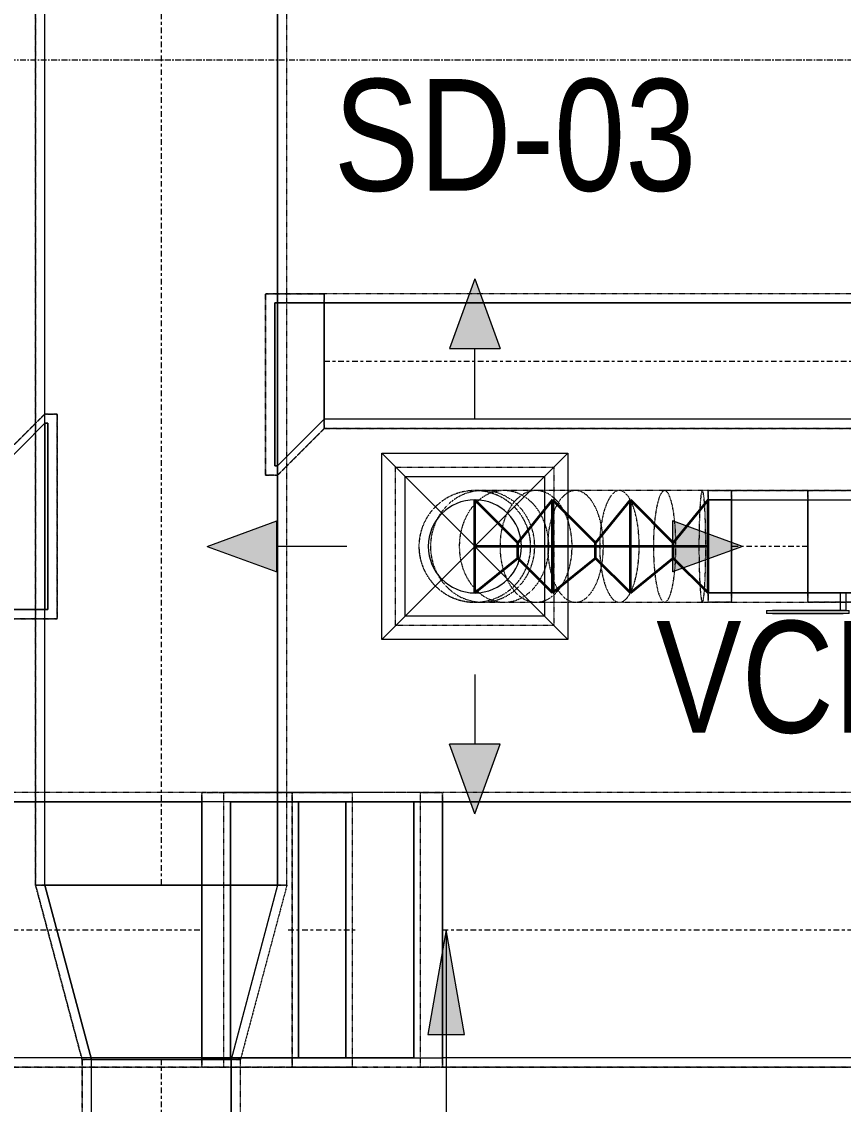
# Model space of a CAD drawing. Header units: inches. Extents: x -83664 to 20107, y -47222 to 19398.
# Drawn here: x 1762 to 3527, y -12008 to -9682 of the extents above; entities that cross this region are included whole.
import ezdxf

# ---------------------------------------------------------------- set-up
doc = ezdxf.new("R2010")
doc.units = ezdxf.units.IN
doc.header["$MEASUREMENT"] = 0
for name, pattern in [('Center', [29.999999, 12, -6, 6, -6]), ('Grid Line', [22.225, 12.7, -3.175, 3.175, -3.175]), ('Hidden 0_50', [1.0584, 0.5292, -0.5292])]:
    doc.linetypes.add(name, pattern=pattern)
for name, color, linetype, lineweight in [('A-DETL-GENF', 7, 'Continuous', 9), ('G-ANNO-TEXT', 7, 'Continuous', 9), ('M-HVAC-CDFF', 7, 'Continuous', 9), ('M-HVAC-DUCT-CNTR', 7, 'Center', 9), ('M-HVAC-DUCT-IDEN', 7, 'Continuous', 18), ('S-GRID', 7, 'Continuous', 9)]:
    doc.layers.add(name, color=color, linetype=linetype, lineweight=lineweight)
doc.layers.add('M-HVAC-DUCT', color=7, linetype='Continuous', lineweight=9, true_color=0xffe97f)
doc.layers.add('M-HVAC-DUCT-PATT', color=7, linetype='Continuous', lineweight=35, true_color=0x007f00)
doc.styles.add('Arial Narrow_21', font='ARIALN.TTF', dxfattribs={"height": 240})

# ---------------------------------------------------------------- blocks, each defined once
blk = doc.blocks.new('GCE-AT-Supply Air Rectangular Diffuser - 300x300-6788639-FIRST FLOOR AC CONDITIONING LAYOUT - PART A')
at = {"layer": 'A-DETL-GENF', "true_color": 0xff7f00}
for points in [[(54.6, 425), (0, 575), (-54.6, 425)], [(-425, -54.6), (-425, 54.6), (-575, 0)], [(425, -54.6), (575, 0), (425, 54.6)], [(0, -575), (54.6, -425), (-54.6, -425)]]:
    blk.add_hatch(color=30, dxfattribs=at).paths.add_polyline_path(points)
at = {"layer": 'A-DETL-GENF', "color": 30, "true_color": 0xff7f00}
for p, q in [((0, 575), (-54.6, 425)), ((0, 575), (54.6, 425)), ((-54.6, 425), (54.6, 425)), ((0, 275), (0, 425)), ((-200, -200), (200, 200)), ((-200, 200), (200, -200)), ((-200, -200), (-200, 200)), ((-200, 200), (200, 200)), ((200, 200), (200, -200)), ((-575, 0), (-425, 54.6)), ((-425, -54.6), (-425, 54.6)), ((425, 54.6), (425, -54.6)), ((575, 0), (425, 54.6)), ((-575, 0), (-425, -54.6)), ((275, 0), (425, 0)), ((-275, 0), (-425, 0)), ((575, 0), (425, -54.6)), ((200, -200), (-200, -200)), ((0, -275), (0, -425)), ((54.6, -425), (-54.6, -425)), ((0, -575), (-54.6, -425)), ((0, -575), (54.6, -425))]:
    blk.add_line(p, q, dxfattribs=at)
blk = doc.blocks.new('M_Rectangular Tap - Beveled - Standard-7236617-FIRST FLOOR AC CONDITIONING LAYOUT - PART A')
at = {"layer": 'M-HVAC-DUCT', "color": 6, "true_color": 0xff00ff}
for p, q in [((0, 250), (-6.096, 250)), ((-6.096, -150), (-6.096, 250)), ((-6.096, 250), (-6.096, -150)), ((-6.096, 250), (0, 250)), ((100, 150), (0, 250)), ((100, 150), (0, 250)), ((100, 150), (100, -150)), ((100, -150), (100, 150)), ((-6.096, -150), (100, -150)), ((100, -150), (-6.096, -150))]:
    blk.add_line(p, q, dxfattribs=at)
blk = doc.blocks.new('M_Rectangular Transition - Length - Standard-8295051-FIRST FLOOR AC CONDITIONING LAYOUT - PART A')
at = {"layer": 'M-HVAC-DUCT', "color": 6, "true_color": 0xff00ff}
for p, q in [((0, 250), (0, -250)), ((0, 250), (375, 150)), ((0, 250), (375, 150)), ((0, -250), (0, 250)), ((375, -150), (375, 150)), ((375, 150), (375, -150)), ((0, -250), (375, -150)), ((375, -150), (0, -250))]:
    blk.add_line(p, q, dxfattribs=at)
blk = doc.blocks.new('M_Rec to Rnd Transition - Angle - 60 Degree-7692085-FIRST FLOOR AC CONDITIONING LAYOUT - PART A')
at = {"layer": 'M-HVAC-DUCT', "color": 30, "true_color": 0xff7f00}
for p, q in [((0, 100), (50, 100)), ((50, 100), (0, 100)), ((0, 100), (0, -100)), ((0, -100), (0, 100)), ((50, 0), (50, 100)), ((50, 0), (50, 100)), ((50, -100), (50, 0)), ((50, -100), (50, 0)), ((0, -100), (50, -100)), ((50, -100), (0, -100))]:
    blk.add_line(p, q, dxfattribs=at)
blk = doc.blocks.new('M_Rectangular to Round Transition - Angle - 45 Degree-V76-FIRST FLOOR AC CONDITIONING LAYOUT - PART A')
at = {"layer": 'M-HVAC-DUCT', "color": 30, "true_color": 0xff7f00}
for p, q in [((151096.9, 83129.9), (151396.9, 83129.9)), ((151096.9, 82829.9), (151096.9, 83129.9)), ((151396.9, 83129.9), (151396.9, 82829.9)), ((151396.9, 82829.9), (151096.9, 82829.9))]:
    blk.add_line(p, q, dxfattribs=at)
for start, end in [(90, 180), (0, 90), (180, 270), (270, 0)]:
    blk.add_arc((151246.9, 82979.9), 100, start, end, dxfattribs=at)
blk = doc.blocks.new('M_Rectangular Tap - Beveled - Standard-7399570-FIRST FLOOR AC CONDITIONING LAYOUT - PART A')
at = {"layer": 'M-HVAC-DUCT', "color": 6, "true_color": 0xff00ff}
for p, q in [((0, 225), (-6.096, 225)), ((-6.096, -125), (-6.096, 225)), ((-6.096, 225), (-6.096, -125)), ((-6.096, 225), (0, 225)), ((100, 125), (0, 225)), ((100, 125), (0, 225)), ((100, 125), (100, -125)), ((100, -125), (100, 125)), ((-6.096, -125), (100, -125)), ((100, -125), (-6.096, -125))]:
    blk.add_line(p, q, dxfattribs=at)
blk = doc.blocks.new('TEMW-ME-DMP-Volume Control Damper - Standard-V25-FIRST FLOOR AC CONDITIONING LAYOUT - PART A')
at = {"layer": 'M-HVAC-DUCT', "color": 30, "true_color": 0xff7f00}
for p, q in [((-165.1, 138.1), (-165.1, 144.4)), ((-152.4, 144.4), (-165.1, 144.4)), ((0, 144.4), (-152.4, 144.4)), ((-152.4, 144.4), (0, 144.4)), ((12.7, 144.4), (0, 144.4)), ((12.7, 144.4), (12.7, 138.1)), ((-165.1, 138.1), (-152.4, 138.1)), ((0, 138.1), (-152.4, 138.1)), ((-152.4, 138.1), (0, 138.1)), ((-6.4, 100), (-6.4, 138.1)), ((6.3, 138.1), (-6.4, 138.1)), ((6.3, 138.1), (-6.4, 138.1)), ((0, 138.1), (12.7, 138.1)), ((6.3, 138.1), (6.3, 100)), ((-76.2, 100), (-76.2, -100)), ((-76.2, -100), (-76.2, 100)), ((76.2, 100), (-76.2, 100)), ((-76.2, 100), (76.2, 100)), ((-76.2, 100), (76.2, 100)), ((-6.4, 100), (6.3, 100)), ((-6.4, 100), (6.3, 100)), ((76.2, 100), (76.2, -100)), ((76.2, -100), (76.2, 100)), ((-76.2, -100), (76.2, -100)), ((-76.2, -100), (76.2, -100)), ((-76.2, -100), (76.2, -100))]:
    blk.add_line(p, q, dxfattribs=at)
blk = doc.blocks.new('M_Rec Elbow - Radius - 0_75W-7691630-FIRST FLOOR AC CONDITIONING LAYOUT - PART A')
at = {"layer": 'M-HVAC-DUCT', "color": 30, "true_color": 0xff7f00}
for p, q in [((153605.4, 86464), (153605.4, 87014)), ((153605.4, 87014), (153605.4, 86464)), ((153667.3, 87014), (153605.4, 87014)), ((153914.8, 87014), (153605.4, 87014)), ((153914.8, 87014), (153667.3, 87014)), ((153667.3, 87014), (153667.3, 86464)), ((153914.8, 86464), (153914.8, 87014)), ((153605.4, 86464), (153667.3, 86464)), ((153914.8, 86464), (153605.4, 86464)), ((153667.3, 86464), (153914.8, 86464))]:
    blk.add_line(p, q, dxfattribs=at)
blk = doc.blocks.new('M_Rec Elbow - Radius - 0_75W-V209-FIRST FLOOR AC CONDITIONING LAYOUT - PART A')
at = {"layer": 'M-HVAC-DUCT', "color": 30, "true_color": 0xff7f00}
for p, q in [((153813.5, 86464), (153813.5, 87014)), ((153813.5, 87014), (154061, 87014)), ((153813.5, 87014), (154122.9, 87014)), ((154061, 87014), (154061, 86464)), ((154122.9, 87014), (154061, 87014)), ((154122.9, 87014), (154122.9, 86464)), ((154122.9, 86464), (154122.9, 87014)), ((154061, 86464), (153813.5, 86464)), ((153813.5, 86464), (154122.9, 86464)), ((154061, 86464), (154122.9, 86464))]:
    blk.add_line(p, q, dxfattribs=at)
blk = doc.blocks.new('TEMW-SMBZ-HO-BM-HVAC-00002_rvt-1-FIRST FLOOR AC CONDITIONING LAYOUT - PART A')
at = {"layer": 'M-HVAC-DUCT', "color": 6, "linetype": 'Hidden 0_50', "true_color": 0xff00ff}
for p, q in [((153248.4, 89428.1), (153248.4, 86835)), ((153248.4, 86835), (153248.4, 89428.1)), ((153788.4, 86835), (153788.4, 89428.1)), ((153788.4, 86835), (153788.4, 89428.1)), ((153742.3, 87716.1), (153742.3, 88106.1)), ((153742.3, 88106.1), (153868.4, 88106.1)), ((153868.4, 88106.1), (153742.3, 88106.1)), ((153742.3, 88106.1), (153742.3, 87716.1)), ((153868.4, 87816.1), (153868.4, 88106.1)), ((153868.4, 88106.1), (153868.4, 87816.1)), ((156030.8, 88106.1), (153868.4, 88106.1)), ((156030.8, 88106.1), (153868.4, 88106.1)), ((153868.4, 88106.1), (153868.4, 87816.1)), ((153868.4, 87816.1), (153868.4, 88106.1)), ((153168.4, 87747.5), (153268.4, 87847.5)), ((153268.4, 87847.5), (153168.4, 87747.5)), ((153268.4, 87847.5), (153294.5, 87847.5)), ((153294.5, 87847.5), (153268.4, 87847.5)), ((153294.5, 87847.5), (153294.5, 87407.5)), ((153294.5, 87407.5), (153294.5, 87847.5)), ((153868.4, 87816.1), (153768.4, 87716.1)), ((153768.4, 87716.1), (153868.4, 87816.1)), ((153868.4, 87816.1), (156030.8, 87816.1)), ((156030.8, 87816.1), (153868.4, 87816.1)), ((153768.4, 87716.1), (153742.3, 87716.1)), ((153742.3, 87716.1), (153768.4, 87716.1)), ((153294.5, 87407.5), (153168.4, 87407.5)), ((153168.4, 87407.5), (153294.5, 87407.5)), ((153248.4, 86835), (153788.4, 86835)), ((153788.4, 86835), (153248.4, 86835)), ((153248.4, 86835), (153348.4, 86460)), ((153348.4, 86460), (153248.4, 86835)), ((153788.4, 86835), (153248.4, 86835)), ((153248.4, 86835), (153788.4, 86835)), ((153788.4, 86835), (153688.4, 86460)), ((153788.4, 86835), (153688.4, 86460)), ((153348.4, 86460), (153688.4, 86460)), ((153688.4, 86460), (153348.4, 86460)), ((153348.4, 86460), (153688.4, 86460)), ((153688.4, 86460), (153348.4, 86460)), ((153348.4, 86460), (153348.4, 84040)), ((153348.4, 84040), (153348.4, 86460)), ((153688.4, 84040), (153688.4, 86460)), ((153688.4, 84040), (153688.4, 86460))]:
    blk.add_line(p, q, dxfattribs=at)
at = {"layer": 'M-HVAC-DUCT', "color": 6, "true_color": 0xff00ff}
for p, q in [((153268.4, 86835), (153268.4, 89428.1)), ((153268.4, 86835), (153268.4, 89428.1)), ((153768.4, 89428.1), (153768.4, 86835)), ((153768.4, 86835), (153768.4, 89428.1)), ((153762.3, 88086.1), (153768.4, 88086.1)), ((153768.4, 88086.1), (153762.3, 88086.1)), ((153762.3, 87736.1), (153762.3, 88086.1)), ((153762.3, 88086.1), (153762.3, 87736.1)), ((153768.4, 87736.1), (153768.4, 88086.1)), ((153768.4, 87736.1), (153768.4, 88086.1)), ((153868.4, 88086.1), (153868.4, 87836.1)), ((153868.4, 87836.1), (153868.4, 88086.1)), ((153868.4, 88086.1), (156030.8, 88086.1)), ((156030.8, 88086.1), (153868.4, 88086.1)), ((156030.8, 87836.1), (153868.4, 87836.1)), ((156030.8, 87836.1), (153868.4, 87836.1)), ((153268.4, 87827.5), (153274.5, 87827.5)), ((153268.4, 87827.5), (153268.4, 87427.5)), ((153268.4, 87827.5), (153268.4, 87427.5)), ((153274.5, 87827.5), (153268.4, 87827.5)), ((153274.5, 87827.5), (153274.5, 87427.5)), ((153274.5, 87427.5), (153274.5, 87827.5)), ((153768.4, 87736.1), (153762.3, 87736.1)), ((153762.3, 87736.1), (153768.4, 87736.1)), ((153274.5, 87427.5), (153268.4, 87427.5)), ((153268.4, 87427.5), (153274.5, 87427.5)), ((153768.4, 86835), (153268.4, 86835)), ((153268.4, 86835), (153768.4, 86835)), ((153668.4, 86460), (153368.4, 86460)), ((153368.4, 86460), (153668.4, 86460)), ((153368.4, 84040), (153368.4, 86460)), ((153368.4, 84040), (153368.4, 86460)), ((153668.4, 86460), (153668.4, 84040)), ((153668.4, 84040), (153668.4, 86460))]:
    blk.add_line(p, q, dxfattribs=at)
at = {"layer": 'M-HVAC-DUCT', "color": 30, "linetype": 'Hidden 0_50', "true_color": 0xff7f00}
for p, q in [((154022, 87393), (154022, 87733)), ((154022, 87733), (154362, 87733)), ((154362, 87733), (154362, 87393)), ((154208.8, 87683), (154192, 87683)), ((154254.9, 87683), (154208.8, 87683)), ((154323.6, 87683), (154254.9, 87683)), ((154408.4, 87683), (154323.6, 87683)), ((154502.7, 87683), (154408.4, 87683)), ((154599.9, 87683), (154502.7, 87683)), ((154680.9, 87683), (154599.9, 87683)), ((154693.5, 87683), (154680.9, 87683)), ((154693.5, 87443), (154693.5, 87683)), ((154693.5, 87443), (154693.5, 87683)), ((154743.5, 87683), (154693.5, 87683)), ((154693.5, 87683), (154743.5, 87683)), ((154693.5, 87683), (154693.5, 87563)), ((154693.5, 87683), (154693.5, 87563)), ((154743.5, 87683), (154743.5, 87443)), ((154743.5, 87443), (154743.5, 87683)), ((154907.5, 87683), (154743.5, 87683)), ((154743.5, 87683), (154907.5, 87683)), ((154743.5, 87683), (154743.5, 87443)), ((154743.5, 87443), (154743.5, 87683)), ((154907.5, 87683), (154907.5, 87443)), ((154907.5, 87443), (154907.5, 87683)), ((155059.9, 87683), (154907.5, 87683)), ((154907.5, 87683), (154907.5, 87443)), ((154907.5, 87443), (154907.5, 87683)), ((154907.5, 87683), (155059.9, 87683)), ((154693.5, 87563), (154693.5, 87443)), ((154693.5, 87563), (154693.5, 87443)), ((154192, 87443), (154208.8, 87443)), ((154208.8, 87443), (154254.9, 87443)), ((154254.9, 87443), (154323.6, 87443)), ((154323.6, 87443), (154408.4, 87443)), ((154408.4, 87443), (154502.7, 87443)), ((154502.7, 87443), (154599.9, 87443)), ((154599.9, 87443), (154680.9, 87443)), ((154680.9, 87443), (154693.5, 87443)), ((154743.5, 87443), (154693.5, 87443)), ((154693.5, 87443), (154743.5, 87443)), ((154743.5, 87443), (154907.5, 87443)), ((154743.5, 87443), (154907.5, 87443)), ((154907.5, 87443), (155059.9, 87443)), ((155059.9, 87443), (154907.5, 87443)), ((154362, 87393), (154022, 87393)), ((153605.4, 87034), (150889.1, 87034)), ((153605.4, 87034), (150889.1, 87034)), ((153605.4, 86444), (153605.4, 87034)), ((153605.4, 87034), (153605.4, 86444)), ((153928.9, 87034), (153605.4, 87034)), ((153605.4, 87034), (153653.1, 87034)), ((153605.4, 87034), (153605.4, 86444)), ((153605.4, 87034), (153605.4, 86444)), ((153653.1, 86444), (153653.1, 87034)), ((153653.1, 87034), (153928.9, 87034)), ((153799.4, 87034), (153653.1, 87034)), ((153653.1, 87034), (153928.9, 87034)), ((153653.1, 86444), (153653.1, 87034)), ((154075.1, 87034), (153799.4, 87034)), ((153799.4, 87034), (153799.4, 86444)), ((154075.1, 87034), (153799.4, 87034)), ((154122.9, 87034), (153799.4, 87034)), ((153799.4, 86444), (153799.4, 87034)), ((153928.9, 87034), (153928.9, 86444)), ((154075.1, 87034), (153928.9, 87034)), ((153928.9, 87034), (153928.9, 86444)), ((154075.1, 86444), (154075.1, 87034)), ((154075.1, 87034), (154122.9, 87034)), ((154075.1, 86444), (154075.1, 87034)), ((154122.9, 86444), (154122.9, 87034)), ((154122.9, 87034), (154122.9, 86444)), ((155995, 87034), (154122.9, 87034)), ((155995, 87034), (154122.9, 87034)), ((154122.9, 87034), (154122.9, 86444)), ((154122.9, 86444), (154122.9, 87034)), ((150889.1, 86444), (153605.4, 86444)), ((153605.4, 86444), (150889.1, 86444)), ((153653.1, 86444), (153605.4, 86444)), ((153605.4, 86444), (153928.9, 86444)), ((153928.9, 86444), (153653.1, 86444)), ((153653.1, 86444), (153799.4, 86444)), ((153928.9, 86444), (153653.1, 86444)), ((153799.4, 86444), (154075.1, 86444)), ((153799.4, 86444), (154122.9, 86444)), ((153799.4, 86444), (154075.1, 86444)), ((154075.1, 86444), (153928.9, 86444)), ((154122.9, 86444), (154075.1, 86444)), ((154122.9, 86444), (155995, 86444)), ((155995, 86444), (154122.9, 86444))]:
    blk.add_line(p, q, dxfattribs=at)
at = {"layer": 'M-HVAC-DUCT', "color": 30, "true_color": 0xff7f00}
for p, q in [((154743.5, 87463), (154743.5, 87663)), ((154743.5, 87663), (154743.5, 87463)), ((154743.5, 87663), (154907.5, 87663)), ((154743.5, 87663), (154907.5, 87663)), ((154907.5, 87463), (154907.5, 87663)), ((154907.5, 87663), (154907.5, 87463)), ((154907.5, 87463), (154743.5, 87463)), ((154743.5, 87463), (154907.5, 87463)), ((150889.1, 87014), (153605.4, 87014)), ((153605.4, 87014), (150889.1, 87014)), ((153605.4, 87014), (153605.4, 86464)), ((153605.4, 86464), (153605.4, 87014)), ((153667.3, 86464), (153667.3, 87014)), ((153667.3, 87014), (153914.8, 87014)), ((153813.5, 87014), (153667.3, 87014)), ((154061, 87014), (153813.5, 87014)), ((153813.5, 87014), (153813.5, 86464)), ((153914.8, 87014), (153914.8, 86464)), ((153914.8, 87014), (154061, 87014)), ((154061, 86464), (154061, 87014)), ((154122.9, 87014), (154122.9, 86464)), ((154122.9, 86464), (154122.9, 87014)), ((154122.9, 87014), (155995, 87014)), ((155995, 87014), (154122.9, 87014)), ((153605.4, 86464), (150889.1, 86464)), ((153605.4, 86464), (150889.1, 86464)), ((153914.8, 86464), (153667.3, 86464)), ((153813.5, 86464), (153667.3, 86464)), ((153813.5, 86464), (154061, 86464)), ((154061, 86464), (153914.8, 86464)), ((155995, 86464), (154122.9, 86464)), ((155995, 86464), (154122.9, 86464))]:
    blk.add_line(p, q, dxfattribs=at)
at = {"layer": 'M-HVAC-DUCT', "color": 30, "linetype": 'Hidden 0_50', "true_color": 0xff7f00}
for start, end in [(90, 270), (90, 180), (270, 90), (0, 90), (180, 270), (270, 0)]:
    blk.add_arc((154192, 87563), 120, start, end, dxfattribs=at)
for points in [[(154192, 87683), (154181.5, 87683), (154160.6, 87680.3), (154131.3, 87668.1), (154106.2, 87648.9), (154086.9, 87623.7), (154074.8, 87594.4), (154070.6, 87563), (154074.8, 87531.6), (154086.9, 87502.3), (154106.2, 87477.2), (154131.3, 87457.9), (154160.6, 87445.8), (154181.5, 87443), (154192, 87443)], [(154208.8, 87683), (154199, 87683), (154179.5, 87680.3), (154152.2, 87668.1), (154128.8, 87648.9), (154110.8, 87623.7), (154099.5, 87594.4), (154095.6, 87563), (154099.5, 87531.6), (154110.8, 87502.3), (154128.8, 87477.2), (154152.2, 87457.9), (154179.5, 87445.8), (154199, 87443), (154208.8, 87443)], [(154254.9, 87683), (154246.5, 87683), (154229.7, 87680.3), (154206.2, 87668.1), (154186.1, 87648.9), (154170.6, 87623.7), (154160.9, 87594.4), (154157.6, 87563), (154160.9, 87531.6), (154170.6, 87502.3), (154186.1, 87477.2), (154206.2, 87457.9), (154229.7, 87445.8), (154246.5, 87443), (154254.9, 87443)], [(154192, 87443), (154202.5, 87443), (154223.4, 87445.8), (154252.7, 87457.9), (154277.8, 87477.2), (154297.1, 87502.3), (154309.2, 87531.6), (154313.4, 87563), (154309.2, 87594.4), (154297.1, 87623.7), (154277.8, 87648.9), (154252.7, 87668.1), (154223.4, 87680.3), (154202.5, 87683), (154192, 87683)], [(154208.8, 87443), (154218.6, 87443), (154238.1, 87445.8), (154265.4, 87457.9), (154288.9, 87477.2), (154306.8, 87502.3), (154318.2, 87531.6), (154322, 87563), (154318.2, 87594.4), (154306.8, 87623.7), (154288.9, 87648.9), (154265.4, 87668.1), (154238.1, 87680.3), (154218.6, 87683), (154208.8, 87683)], [(154323.6, 87683), (154316.8, 87683), (154303.3, 87680.3), (154284.4, 87668.1), (154268.2, 87648.9), (154255.8, 87623.7), (154247.9, 87594.4), (154245.3, 87563), (154247.9, 87531.6), (154255.8, 87502.3), (154268.2, 87477.2), (154284.4, 87457.9), (154303.3, 87445.8), (154316.8, 87443), (154323.6, 87443)], [(154254.9, 87443), (154263.3, 87443), (154280, 87445.8), (154303.5, 87457.9), (154323.7, 87477.2), (154339.1, 87502.3), (154348.8, 87531.6), (154352.1, 87563), (154348.8, 87594.4), (154339.1, 87623.7), (154323.7, 87648.9), (154303.5, 87668.1), (154280, 87680.3), (154263.3, 87683), (154254.9, 87683)], [(154323.6, 87443), (154330.4, 87443), (154343.8, 87445.8), (154362.7, 87457.9), (154379, 87477.2), (154391.4, 87502.3), (154399.2, 87531.6), (154401.9, 87563), (154399.2, 87594.4), (154391.4, 87623.7), (154379, 87648.9), (154362.7, 87668.1), (154343.8, 87680.3), (154330.4, 87683), (154323.6, 87683)], [(154408.4, 87683), (154403.1, 87683), (154392.7, 87680.3), (154378.1, 87668.1), (154365.6, 87648.9), (154356, 87623.7), (154349.9, 87594.4), (154347.9, 87563), (154349.9, 87531.6), (154356, 87502.3), (154365.6, 87477.2), (154378.1, 87457.9), (154392.7, 87445.8), (154403.1, 87443), (154408.4, 87443)], [(154408.4, 87443), (154413.6, 87443), (154424, 87445.8), (154438.6, 87457.9), (154451.2, 87477.2), (154460.8, 87502.3), (154466.8, 87531.6), (154468.9, 87563), (154466.8, 87594.4), (154460.8, 87623.7), (154451.2, 87648.9), (154438.6, 87668.1), (154424, 87680.3), (154413.6, 87683), (154408.4, 87683)], [(154502.7, 87683), (154499, 87683), (154491.6, 87680.3), (154481.2, 87668.1), (154472.3, 87648.9), (154465.5, 87623.7), (154461.2, 87594.4), (154459.8, 87563), (154461.2, 87531.6), (154465.5, 87502.3), (154472.3, 87477.2), (154481.2, 87457.9), (154491.6, 87445.8), (154499, 87443), (154502.7, 87443)], [(154502.7, 87443), (154506.4, 87443), (154513.8, 87445.8), (154524.2, 87457.9), (154533, 87477.2), (154539.9, 87502.3), (154544.2, 87531.6), (154545.6, 87563), (154544.2, 87594.4), (154539.9, 87623.7), (154533, 87648.9), (154524.2, 87668.1), (154513.8, 87680.3), (154506.4, 87683), (154502.7, 87683)], [(154599.9, 87683), (154597.8, 87683), (154593.6, 87680.3), (154587.7, 87668.1), (154582.7, 87648.9), (154578.8, 87623.7), (154576.4, 87594.4), (154575.5, 87563), (154576.4, 87531.6), (154578.8, 87502.3), (154582.7, 87477.2), (154587.7, 87457.9), (154593.6, 87445.8), (154597.8, 87443), (154599.9, 87443)], [(154599.9, 87443), (154602, 87443), (154606.2, 87445.8), (154612.1, 87457.9), (154617.2, 87477.2), (154621, 87502.3), (154623.5, 87531.6), (154624.3, 87563), (154623.5, 87594.4), (154621, 87623.7), (154617.2, 87648.9), (154612.1, 87668.1), (154606.2, 87680.3), (154602, 87683), (154599.9, 87683)], [(154680.9, 87683), (154680.3, 87683), (154679, 87680.3), (154677.2, 87668.1), (154675.7, 87648.9), (154674.5, 87623.7), (154673.8, 87594.4), (154673.5, 87563), (154673.8, 87531.6), (154674.5, 87502.3), (154675.7, 87477.2), (154677.2, 87457.9), (154679, 87445.8), (154680.3, 87443), (154680.9, 87443)], [(154680.9, 87443), (154681.6, 87443), (154682.8, 87445.8), (154684.6, 87457.9), (154686.1, 87477.2), (154687.3, 87502.3), (154688, 87531.6), (154688.3, 87563), (154688, 87594.4), (154687.3, 87623.7), (154686.1, 87648.9), (154684.6, 87668.1), (154682.8, 87680.3), (154681.6, 87683), (154680.9, 87683)]]:
    blk.add_open_spline(points, degree=3, dxfattribs=at)
at = {"layer": 'M-HVAC-DUCT-CNTR', "color": 6, "true_color": 0xff00ff}
for p, q in [((153518.4, 89428.1), (153518.4, 86835)), ((153868.4, 87961.1), (156030.8, 87961.1)), ((153518.4, 86460), (153518.4, 84040))]:
    blk.add_line(p, q, dxfattribs=at)
at = {"layer": 'M-HVAC-DUCT-CNTR', "color": 30, "true_color": 0xff7f00}
for p, q in [((154907.5, 87563), (154743.5, 87563)), ((154122.9, 86739), (155995, 86739)), ((150889.1, 86739), (153605.4, 86739)), ((153791, 86739), (153937.2, 86739))]:
    blk.add_line(p, q, dxfattribs=at)
at = {"layer": 'M-HVAC-DUCT-CNTR', "color": 30, "linetype": 'Continuous', "lineweight": 35, "true_color": 0xff7f00}
blk.add_open_spline([(154693.5, 87563), (154484.5, 87563), (154192, 87563), (154192, 87563)], degree=3, dxfattribs=at)
at = {"layer": 'M-HVAC-DUCT-PATT', "color": 30, "true_color": 0xff7f00}
for p, q in [((154192, 87463), (154192, 87663)), ((154192, 87663), (154284.2, 87570.9)), ((154359.2, 87663), (154284.2, 87570.9)), ((154359.2, 87463), (154359.2, 87663)), ((154359.2, 87463), (154359.2, 87663)), ((154359.2, 87663), (154451.3, 87570.9)), ((154526.3, 87663), (154451.3, 87570.9)), ((154526.3, 87463), (154526.3, 87663)), ((154526.3, 87463), (154526.3, 87663)), ((154526.3, 87663), (154618.5, 87570.9)), ((154693.5, 87663), (154618.5, 87570.9)), ((154693.5, 87463), (154693.5, 87663)), ((154693.5, 87463), (154693.5, 87663)), ((154284.2, 87538), (154284.2, 87570.9)), ((154451.3, 87538), (154451.3, 87570.9)), ((154618.5, 87538), (154618.5, 87570.9)), ((154192, 87463), (154284.2, 87538)), ((154359.2, 87463), (154284.2, 87538)), ((154359.2, 87463), (154451.3, 87538)), ((154526.3, 87463), (154451.3, 87538)), ((154526.3, 87463), (154618.5, 87538)), ((154693.5, 87463), (154618.5, 87538))]:
    blk.add_line(p, q, dxfattribs=at)
at = {"layer": 'M-HVAC-CDFF', "color": 6, "linetype": 'Hidden 0_50', "lineweight": 9, "true_color": 0xff00ff}
blk.add_blockref('GCE-AT-Supply Air Rectangular Diffuser - 300x300-6788639-FIRST FLOOR AC CONDITIONING LAYOUT - PART A', (154192, 87563), dxfattribs=at)
at = {"layer": 'M-HVAC-DUCT', "color": 6, "linetype": 'Hidden 0_50', "lineweight": 9, "true_color": 0xff00ff, "extrusion": (0, 0, -1), "rotation": 180}
for name, p in [('M_Rectangular Tap - Beveled - Standard-7399570-FIRST FLOOR AC CONDITIONING LAYOUT - PART A', (-153768.4, 87961.1)), ('TEMW-ME-DMP-Volume Control Damper - Standard-V25-FIRST FLOOR AC CONDITIONING LAYOUT - PART A', (-154983.7, 87563))]:
    blk.add_blockref(name, p, dxfattribs=at)
at = {"layer": 'M-HVAC-DUCT', "color": 6, "linetype": 'Hidden 0_50', "lineweight": 9, "true_color": 0xff00ff, "extrusion": (0, 0, -1)}
blk.add_blockref('M_Rectangular Tap - Beveled - Standard-7236617-FIRST FLOOR AC CONDITIONING LAYOUT - PART A', (-153268.4, 87577.5), dxfattribs=at)
at = {"layer": 'M-HVAC-DUCT', "color": 6, "linetype": 'Hidden 0_50', "lineweight": 9, "true_color": 0xff00ff}
for name, p in [('M_Rectangular to Round Transition - Angle - 45 Degree-V76-FIRST FLOOR AC CONDITIONING LAYOUT - PART A', (2945.2, 4583.1)), ('M_Rec Elbow - Radius - 0_75W-7691630-FIRST FLOOR AC CONDITIONING LAYOUT - PART A', (0, 0)), ('M_Rec Elbow - Radius - 0_75W-V209-FIRST FLOOR AC CONDITIONING LAYOUT - PART A', (0, 0))]:
    blk.add_blockref(name, p, dxfattribs=at)
for name, p, rotation in [('M_Rec to Rnd Transition - Angle - 60 Degree-7692085-FIRST FLOOR AC CONDITIONING LAYOUT - PART A', (154743.5, 87563), 180), ('M_Rectangular Transition - Length - Standard-8295051-FIRST FLOOR AC CONDITIONING LAYOUT - PART A', (153518.4, 86835), 270)]:
    blk.add_blockref(name, p, dxfattribs=dict(at, rotation=rotation))
blk = doc.blocks.new('TEMW-SMBZ-HO-BM-HVAC-00002_rvt-2-FIRST FLOOR AC CONDITIONING LAYOUT - PART A')
at = {"layer": 'M-HVAC-DUCT', "color": 6, "linetype": 'Hidden 0_50', "true_color": 0xff00ff}
for p, q in [((153248.4, 89428.1), (153248.4, 86835)), ((153248.4, 86835), (153248.4, 89428.1)), ((153788.4, 86835), (153788.4, 89428.1)), ((153788.4, 86835), (153788.4, 89428.1)), ((153742.3, 87716.1), (153742.3, 88106.1)), ((153742.3, 88106.1), (153868.4, 88106.1)), ((153868.4, 88106.1), (153742.3, 88106.1)), ((153742.3, 88106.1), (153742.3, 87716.1)), ((153868.4, 87816.1), (153868.4, 88106.1)), ((153868.4, 88106.1), (153868.4, 87816.1)), ((156030.8, 88106.1), (153868.4, 88106.1)), ((156030.8, 88106.1), (153868.4, 88106.1)), ((153868.4, 88106.1), (153868.4, 87816.1)), ((153868.4, 87816.1), (153868.4, 88106.1)), ((153168.4, 87747.5), (153268.4, 87847.5)), ((153268.4, 87847.5), (153168.4, 87747.5)), ((153268.4, 87847.5), (153294.5, 87847.5)), ((153294.5, 87847.5), (153268.4, 87847.5)), ((153294.5, 87847.5), (153294.5, 87407.5)), ((153294.5, 87407.5), (153294.5, 87847.5)), ((153868.4, 87816.1), (153768.4, 87716.1)), ((153768.4, 87716.1), (153868.4, 87816.1)), ((153868.4, 87816.1), (156030.8, 87816.1)), ((156030.8, 87816.1), (153868.4, 87816.1)), ((153768.4, 87716.1), (153742.3, 87716.1)), ((153742.3, 87716.1), (153768.4, 87716.1)), ((153294.5, 87407.5), (153168.4, 87407.5)), ((153168.4, 87407.5), (153294.5, 87407.5)), ((153248.4, 86835), (153788.4, 86835)), ((153788.4, 86835), (153248.4, 86835)), ((153248.4, 86835), (153348.4, 86460)), ((153348.4, 86460), (153248.4, 86835)), ((153788.4, 86835), (153248.4, 86835)), ((153248.4, 86835), (153788.4, 86835)), ((153788.4, 86835), (153688.4, 86460)), ((153788.4, 86835), (153688.4, 86460)), ((153348.4, 86460), (153688.4, 86460)), ((153688.4, 86460), (153348.4, 86460)), ((153348.4, 86460), (153688.4, 86460)), ((153688.4, 86460), (153348.4, 86460)), ((153348.4, 86460), (153348.4, 84040)), ((153348.4, 84040), (153348.4, 86460)), ((153688.4, 84040), (153688.4, 86460)), ((153688.4, 84040), (153688.4, 86460))]:
    blk.add_line(p, q, dxfattribs=at)
at = {"layer": 'M-HVAC-DUCT', "color": 6, "true_color": 0xff00ff}
for p, q in [((153268.4, 86835), (153268.4, 89428.1)), ((153268.4, 86835), (153268.4, 89428.1)), ((153768.4, 89428.1), (153768.4, 86835)), ((153768.4, 86835), (153768.4, 89428.1)), ((153762.3, 88086.1), (153768.4, 88086.1)), ((153768.4, 88086.1), (153762.3, 88086.1)), ((153762.3, 87736.1), (153762.3, 88086.1)), ((153762.3, 88086.1), (153762.3, 87736.1)), ((153768.4, 87736.1), (153768.4, 88086.1)), ((153768.4, 87736.1), (153768.4, 88086.1)), ((153868.4, 88086.1), (153868.4, 87836.1)), ((153868.4, 87836.1), (153868.4, 88086.1)), ((153868.4, 88086.1), (156030.8, 88086.1)), ((156030.8, 88086.1), (153868.4, 88086.1)), ((156030.8, 87836.1), (153868.4, 87836.1)), ((156030.8, 87836.1), (153868.4, 87836.1)), ((153268.4, 87827.5), (153274.5, 87827.5)), ((153268.4, 87827.5), (153268.4, 87427.5)), ((153268.4, 87827.5), (153268.4, 87427.5)), ((153274.5, 87827.5), (153268.4, 87827.5)), ((153274.5, 87827.5), (153274.5, 87427.5)), ((153274.5, 87427.5), (153274.5, 87827.5)), ((153768.4, 87736.1), (153762.3, 87736.1)), ((153762.3, 87736.1), (153768.4, 87736.1)), ((153274.5, 87427.5), (153268.4, 87427.5)), ((153268.4, 87427.5), (153274.5, 87427.5)), ((153768.4, 86835), (153268.4, 86835)), ((153268.4, 86835), (153768.4, 86835)), ((153668.4, 86460), (153368.4, 86460)), ((153368.4, 86460), (153668.4, 86460)), ((153368.4, 84040), (153368.4, 86460)), ((153368.4, 84040), (153368.4, 86460)), ((153668.4, 86460), (153668.4, 84040)), ((153668.4, 84040), (153668.4, 86460))]:
    blk.add_line(p, q, dxfattribs=at)
at = {"layer": 'M-HVAC-DUCT', "color": 30, "linetype": 'Hidden 0_50', "true_color": 0xff7f00}
for p, q in [((154022, 87393), (154022, 87733)), ((154022, 87733), (154362, 87733)), ((154362, 87733), (154362, 87393)), ((154208.8, 87683), (154192, 87683)), ((154254.9, 87683), (154208.8, 87683)), ((154323.6, 87683), (154254.9, 87683)), ((154408.4, 87683), (154323.6, 87683)), ((154502.7, 87683), (154408.4, 87683)), ((154599.9, 87683), (154502.7, 87683)), ((154680.9, 87683), (154599.9, 87683)), ((154693.5, 87683), (154680.9, 87683)), ((154693.5, 87443), (154693.5, 87683)), ((154693.5, 87443), (154693.5, 87683)), ((154743.5, 87683), (154693.5, 87683)), ((154693.5, 87683), (154743.5, 87683)), ((154693.5, 87683), (154693.5, 87563)), ((154693.5, 87683), (154693.5, 87563)), ((154743.5, 87683), (154743.5, 87443)), ((154743.5, 87443), (154743.5, 87683)), ((154907.5, 87683), (154743.5, 87683)), ((154743.5, 87683), (154907.5, 87683)), ((154743.5, 87683), (154743.5, 87443)), ((154743.5, 87443), (154743.5, 87683)), ((154907.5, 87683), (154907.5, 87443)), ((154907.5, 87443), (154907.5, 87683)), ((155059.9, 87683), (154907.5, 87683)), ((154907.5, 87683), (154907.5, 87443)), ((154907.5, 87443), (154907.5, 87683)), ((154907.5, 87683), (155059.9, 87683)), ((154693.5, 87563), (154693.5, 87443)), ((154693.5, 87563), (154693.5, 87443)), ((154192, 87443), (154208.8, 87443)), ((154208.8, 87443), (154254.9, 87443)), ((154254.9, 87443), (154323.6, 87443)), ((154323.6, 87443), (154408.4, 87443)), ((154408.4, 87443), (154502.7, 87443)), ((154502.7, 87443), (154599.9, 87443)), ((154599.9, 87443), (154680.9, 87443)), ((154680.9, 87443), (154693.5, 87443)), ((154743.5, 87443), (154693.5, 87443)), ((154693.5, 87443), (154743.5, 87443)), ((154743.5, 87443), (154907.5, 87443)), ((154743.5, 87443), (154907.5, 87443)), ((154907.5, 87443), (155059.9, 87443)), ((155059.9, 87443), (154907.5, 87443)), ((154362, 87393), (154022, 87393)), ((153605.4, 87034), (150889.1, 87034)), ((153605.4, 87034), (150889.1, 87034)), ((153605.4, 86444), (153605.4, 87034)), ((153605.4, 87034), (153605.4, 86444)), ((153928.9, 87034), (153605.4, 87034)), ((153605.4, 87034), (153653.1, 87034)), ((153605.4, 87034), (153605.4, 86444)), ((153605.4, 87034), (153605.4, 86444)), ((153653.1, 86444), (153653.1, 87034)), ((153653.1, 87034), (153928.9, 87034)), ((153799.4, 87034), (153653.1, 87034)), ((153653.1, 87034), (153928.9, 87034)), ((153653.1, 86444), (153653.1, 87034)), ((154075.1, 87034), (153799.4, 87034)), ((153799.4, 87034), (153799.4, 86444)), ((154075.1, 87034), (153799.4, 87034)), ((154122.9, 87034), (153799.4, 87034)), ((153799.4, 86444), (153799.4, 87034)), ((153928.9, 87034), (153928.9, 86444)), ((154075.1, 87034), (153928.9, 87034)), ((153928.9, 87034), (153928.9, 86444)), ((154075.1, 86444), (154075.1, 87034)), ((154075.1, 87034), (154122.9, 87034)), ((154075.1, 86444), (154075.1, 87034)), ((154122.9, 86444), (154122.9, 87034)), ((154122.9, 87034), (154122.9, 86444)), ((155995, 87034), (154122.9, 87034)), ((155995, 87034), (154122.9, 87034)), ((154122.9, 87034), (154122.9, 86444)), ((154122.9, 86444), (154122.9, 87034)), ((150889.1, 86444), (153605.4, 86444)), ((153605.4, 86444), (150889.1, 86444)), ((153653.1, 86444), (153605.4, 86444)), ((153605.4, 86444), (153928.9, 86444)), ((153928.9, 86444), (153653.1, 86444)), ((153653.1, 86444), (153799.4, 86444)), ((153928.9, 86444), (153653.1, 86444)), ((153799.4, 86444), (154075.1, 86444)), ((153799.4, 86444), (154122.9, 86444)), ((153799.4, 86444), (154075.1, 86444)), ((154075.1, 86444), (153928.9, 86444)), ((154122.9, 86444), (154075.1, 86444)), ((154122.9, 86444), (155995, 86444)), ((155995, 86444), (154122.9, 86444))]:
    blk.add_line(p, q, dxfattribs=at)
at = {"layer": 'M-HVAC-DUCT', "color": 30, "true_color": 0xff7f00}
for p, q in [((154743.5, 87463), (154743.5, 87663)), ((154743.5, 87663), (154743.5, 87463)), ((154743.5, 87663), (154907.5, 87663)), ((154743.5, 87663), (154907.5, 87663)), ((154907.5, 87463), (154907.5, 87663)), ((154907.5, 87663), (154907.5, 87463)), ((154907.5, 87463), (154743.5, 87463)), ((154743.5, 87463), (154907.5, 87463)), ((150889.1, 87014), (153605.4, 87014)), ((153605.4, 87014), (150889.1, 87014)), ((153605.4, 87014), (153605.4, 86464)), ((153605.4, 86464), (153605.4, 87014)), ((153667.3, 86464), (153667.3, 87014)), ((153667.3, 87014), (153914.8, 87014)), ((153813.5, 87014), (153667.3, 87014)), ((154061, 87014), (153813.5, 87014)), ((153813.5, 87014), (153813.5, 86464)), ((153914.8, 87014), (153914.8, 86464)), ((153914.8, 87014), (154061, 87014)), ((154061, 86464), (154061, 87014)), ((154122.9, 87014), (154122.9, 86464)), ((154122.9, 86464), (154122.9, 87014)), ((154122.9, 87014), (155995, 87014)), ((155995, 87014), (154122.9, 87014)), ((153605.4, 86464), (150889.1, 86464)), ((153605.4, 86464), (150889.1, 86464)), ((153914.8, 86464), (153667.3, 86464)), ((153813.5, 86464), (153667.3, 86464)), ((153813.5, 86464), (154061, 86464)), ((154061, 86464), (153914.8, 86464)), ((155995, 86464), (154122.9, 86464)), ((155995, 86464), (154122.9, 86464))]:
    blk.add_line(p, q, dxfattribs=at)
at = {"layer": 'M-HVAC-DUCT', "color": 30, "linetype": 'Hidden 0_50', "true_color": 0xff7f00}
for start, end in [(90, 270), (90, 180), (270, 90), (0, 90), (180, 270), (270, 0)]:
    blk.add_arc((154192, 87563), 120, start, end, dxfattribs=at)
for points in [[(154192, 87683), (154181.5, 87683), (154160.6, 87680.3), (154131.3, 87668.1), (154106.2, 87648.9), (154086.9, 87623.7), (154074.8, 87594.4), (154070.6, 87563), (154074.8, 87531.6), (154086.9, 87502.3), (154106.2, 87477.2), (154131.3, 87457.9), (154160.6, 87445.8), (154181.5, 87443), (154192, 87443)], [(154208.8, 87683), (154199, 87683), (154179.5, 87680.3), (154152.2, 87668.1), (154128.8, 87648.9), (154110.8, 87623.7), (154099.5, 87594.4), (154095.6, 87563), (154099.5, 87531.6), (154110.8, 87502.3), (154128.8, 87477.2), (154152.2, 87457.9), (154179.5, 87445.8), (154199, 87443), (154208.8, 87443)], [(154254.9, 87683), (154246.5, 87683), (154229.7, 87680.3), (154206.2, 87668.1), (154186.1, 87648.9), (154170.6, 87623.7), (154160.9, 87594.4), (154157.6, 87563), (154160.9, 87531.6), (154170.6, 87502.3), (154186.1, 87477.2), (154206.2, 87457.9), (154229.7, 87445.8), (154246.5, 87443), (154254.9, 87443)], [(154192, 87443), (154202.5, 87443), (154223.4, 87445.8), (154252.7, 87457.9), (154277.8, 87477.2), (154297.1, 87502.3), (154309.2, 87531.6), (154313.4, 87563), (154309.2, 87594.4), (154297.1, 87623.7), (154277.8, 87648.9), (154252.7, 87668.1), (154223.4, 87680.3), (154202.5, 87683), (154192, 87683)], [(154208.8, 87443), (154218.6, 87443), (154238.1, 87445.8), (154265.4, 87457.9), (154288.9, 87477.2), (154306.8, 87502.3), (154318.2, 87531.6), (154322, 87563), (154318.2, 87594.4), (154306.8, 87623.7), (154288.9, 87648.9), (154265.4, 87668.1), (154238.1, 87680.3), (154218.6, 87683), (154208.8, 87683)], [(154323.6, 87683), (154316.8, 87683), (154303.3, 87680.3), (154284.4, 87668.1), (154268.2, 87648.9), (154255.8, 87623.7), (154247.9, 87594.4), (154245.3, 87563), (154247.9, 87531.6), (154255.8, 87502.3), (154268.2, 87477.2), (154284.4, 87457.9), (154303.3, 87445.8), (154316.8, 87443), (154323.6, 87443)], [(154254.9, 87443), (154263.3, 87443), (154280, 87445.8), (154303.5, 87457.9), (154323.7, 87477.2), (154339.1, 87502.3), (154348.8, 87531.6), (154352.1, 87563), (154348.8, 87594.4), (154339.1, 87623.7), (154323.7, 87648.9), (154303.5, 87668.1), (154280, 87680.3), (154263.3, 87683), (154254.9, 87683)], [(154323.6, 87443), (154330.4, 87443), (154343.8, 87445.8), (154362.7, 87457.9), (154379, 87477.2), (154391.4, 87502.3), (154399.2, 87531.6), (154401.9, 87563), (154399.2, 87594.4), (154391.4, 87623.7), (154379, 87648.9), (154362.7, 87668.1), (154343.8, 87680.3), (154330.4, 87683), (154323.6, 87683)], [(154408.4, 87683), (154403.1, 87683), (154392.7, 87680.3), (154378.1, 87668.1), (154365.6, 87648.9), (154356, 87623.7), (154349.9, 87594.4), (154347.9, 87563), (154349.9, 87531.6), (154356, 87502.3), (154365.6, 87477.2), (154378.1, 87457.9), (154392.7, 87445.8), (154403.1, 87443), (154408.4, 87443)], [(154408.4, 87443), (154413.6, 87443), (154424, 87445.8), (154438.6, 87457.9), (154451.2, 87477.2), (154460.8, 87502.3), (154466.8, 87531.6), (154468.9, 87563), (154466.8, 87594.4), (154460.8, 87623.7), (154451.2, 87648.9), (154438.6, 87668.1), (154424, 87680.3), (154413.6, 87683), (154408.4, 87683)], [(154502.7, 87683), (154499, 87683), (154491.6, 87680.3), (154481.2, 87668.1), (154472.3, 87648.9), (154465.5, 87623.7), (154461.2, 87594.4), (154459.8, 87563), (154461.2, 87531.6), (154465.5, 87502.3), (154472.3, 87477.2), (154481.2, 87457.9), (154491.6, 87445.8), (154499, 87443), (154502.7, 87443)], [(154502.7, 87443), (154506.4, 87443), (154513.8, 87445.8), (154524.2, 87457.9), (154533, 87477.2), (154539.9, 87502.3), (154544.2, 87531.6), (154545.6, 87563), (154544.2, 87594.4), (154539.9, 87623.7), (154533, 87648.9), (154524.2, 87668.1), (154513.8, 87680.3), (154506.4, 87683), (154502.7, 87683)], [(154599.9, 87683), (154597.8, 87683), (154593.6, 87680.3), (154587.7, 87668.1), (154582.7, 87648.9), (154578.8, 87623.7), (154576.4, 87594.4), (154575.5, 87563), (154576.4, 87531.6), (154578.8, 87502.3), (154582.7, 87477.2), (154587.7, 87457.9), (154593.6, 87445.8), (154597.8, 87443), (154599.9, 87443)], [(154599.9, 87443), (154602, 87443), (154606.2, 87445.8), (154612.1, 87457.9), (154617.2, 87477.2), (154621, 87502.3), (154623.5, 87531.6), (154624.3, 87563), (154623.5, 87594.4), (154621, 87623.7), (154617.2, 87648.9), (154612.1, 87668.1), (154606.2, 87680.3), (154602, 87683), (154599.9, 87683)], [(154680.9, 87683), (154680.3, 87683), (154679, 87680.3), (154677.2, 87668.1), (154675.7, 87648.9), (154674.5, 87623.7), (154673.8, 87594.4), (154673.5, 87563), (154673.8, 87531.6), (154674.5, 87502.3), (154675.7, 87477.2), (154677.2, 87457.9), (154679, 87445.8), (154680.3, 87443), (154680.9, 87443)], [(154680.9, 87443), (154681.6, 87443), (154682.8, 87445.8), (154684.6, 87457.9), (154686.1, 87477.2), (154687.3, 87502.3), (154688, 87531.6), (154688.3, 87563), (154688, 87594.4), (154687.3, 87623.7), (154686.1, 87648.9), (154684.6, 87668.1), (154682.8, 87680.3), (154681.6, 87683), (154680.9, 87683)]]:
    blk.add_open_spline(points, degree=3, dxfattribs=at)
at = {"layer": 'M-HVAC-DUCT-CNTR', "color": 6, "true_color": 0xff00ff}
for p, q in [((153518.4, 89428.1), (153518.4, 86835)), ((153868.4, 87961.1), (156030.8, 87961.1)), ((153518.4, 86460), (153518.4, 84040))]:
    blk.add_line(p, q, dxfattribs=at)
at = {"layer": 'M-HVAC-DUCT-CNTR', "color": 30, "true_color": 0xff7f00}
for p, q in [((154907.5, 87563), (154743.5, 87563)), ((154122.9, 86739), (155995, 86739)), ((150889.1, 86739), (153605.4, 86739)), ((153791, 86739), (153937.2, 86739))]:
    blk.add_line(p, q, dxfattribs=at)
at = {"layer": 'M-HVAC-DUCT-CNTR', "color": 30, "linetype": 'Continuous', "lineweight": 35, "true_color": 0xff7f00}
blk.add_open_spline([(154693.5, 87563), (154484.5, 87563), (154192, 87563), (154192, 87563)], degree=3, dxfattribs=at)
at = {"layer": 'M-HVAC-DUCT-PATT', "color": 30, "true_color": 0xff7f00}
for p, q in [((154192, 87463), (154192, 87663)), ((154192, 87663), (154284.2, 87570.9)), ((154359.2, 87663), (154284.2, 87570.9)), ((154359.2, 87463), (154359.2, 87663)), ((154359.2, 87463), (154359.2, 87663)), ((154359.2, 87663), (154451.3, 87570.9)), ((154526.3, 87663), (154451.3, 87570.9)), ((154526.3, 87463), (154526.3, 87663)), ((154526.3, 87463), (154526.3, 87663)), ((154526.3, 87663), (154618.5, 87570.9)), ((154693.5, 87663), (154618.5, 87570.9)), ((154693.5, 87463), (154693.5, 87663)), ((154693.5, 87463), (154693.5, 87663)), ((154284.2, 87538), (154284.2, 87570.9)), ((154451.3, 87538), (154451.3, 87570.9)), ((154618.5, 87538), (154618.5, 87570.9)), ((154192, 87463), (154284.2, 87538)), ((154359.2, 87463), (154284.2, 87538)), ((154359.2, 87463), (154451.3, 87538)), ((154526.3, 87463), (154451.3, 87538)), ((154526.3, 87463), (154618.5, 87538)), ((154693.5, 87463), (154618.5, 87538))]:
    blk.add_line(p, q, dxfattribs=at)
at = {"layer": 'M-HVAC-CDFF', "color": 6, "linetype": 'Hidden 0_50', "lineweight": 9, "true_color": 0xff00ff}
blk.add_blockref('GCE-AT-Supply Air Rectangular Diffuser - 300x300-6788639-FIRST FLOOR AC CONDITIONING LAYOUT - PART A', (154192, 87563), dxfattribs=at)
at = {"layer": 'M-HVAC-DUCT', "color": 6, "linetype": 'Hidden 0_50', "lineweight": 9, "true_color": 0xff00ff, "extrusion": (0, 0, -1), "rotation": 180}
for name, p in [('M_Rectangular Tap - Beveled - Standard-7399570-FIRST FLOOR AC CONDITIONING LAYOUT - PART A', (-153768.4, 87961.1)), ('TEMW-ME-DMP-Volume Control Damper - Standard-V25-FIRST FLOOR AC CONDITIONING LAYOUT - PART A', (-154983.7, 87563))]:
    blk.add_blockref(name, p, dxfattribs=at)
at = {"layer": 'M-HVAC-DUCT', "color": 6, "linetype": 'Hidden 0_50', "lineweight": 9, "true_color": 0xff00ff, "extrusion": (0, 0, -1)}
blk.add_blockref('M_Rectangular Tap - Beveled - Standard-7236617-FIRST FLOOR AC CONDITIONING LAYOUT - PART A', (-153268.4, 87577.5), dxfattribs=at)
at = {"layer": 'M-HVAC-DUCT', "color": 6, "linetype": 'Hidden 0_50', "lineweight": 9, "true_color": 0xff00ff}
for name, p in [('M_Rectangular to Round Transition - Angle - 45 Degree-V76-FIRST FLOOR AC CONDITIONING LAYOUT - PART A', (2945.2, 4583.1)), ('M_Rec Elbow - Radius - 0_75W-7691630-FIRST FLOOR AC CONDITIONING LAYOUT - PART A', (0, 0)), ('M_Rec Elbow - Radius - 0_75W-V209-FIRST FLOOR AC CONDITIONING LAYOUT - PART A', (0, 0))]:
    blk.add_blockref(name, p, dxfattribs=at)
for name, p, rotation in [('M_Rec to Rnd Transition - Angle - 60 Degree-7692085-FIRST FLOOR AC CONDITIONING LAYOUT - PART A', (154743.5, 87563), 180), ('M_Rectangular Transition - Length - Standard-8295051-FIRST FLOOR AC CONDITIONING LAYOUT - PART A', (153518.4, 86835), 270)]:
    blk.add_blockref(name, p, dxfattribs=dict(at, rotation=rotation))

msp = doc.modelspace()

# ---------------------------------------------------------------- hatches: boundary and pattern name
at = {"layer": 'M-HVAC-DUCT-IDEN', "lineweight": 9}
msp.add_hatch(color=256, dxfattribs=at).paths.add_polyline_path([(2673.9, -11633.2), (2634.2, -11858.2), (2713.5, -11858.2)])

# ---------------------------------------------------------------- linework, layer by layer
for p, q in [((2673.9, -11633.2), (2634.2, -11858.2)), ((2713.5, -11858.2), (2673.9, -11633.2)), ((2673.9, -11633.2), (2673.9, -12386.6)), ((2634.2, -11858.2), (2713.5, -11858.2))]:
    msp.add_line(p, q, dxfattribs=at)
at = {"layer": 'S-GRID', "color": 254, "linetype": 'Grid Line', "true_color": 0xdcdcdc}
msp.add_line((20106.7, -9764.5), (-81517, -9764.5), dxfattribs=at)

# ---------------------------------------------------------------- block references
at = {"lineweight": 5}
for name in ['TEMW-SMBZ-HO-BM-HVAC-00002_rvt-1-FIRST FLOOR AC CONDITIONING LAYOUT - PART A', 'TEMW-SMBZ-HO-BM-HVAC-00002_rvt-2-FIRST FLOOR AC CONDITIONING LAYOUT - PART A']:
    msp.add_blockref(name, (-151456.7, -98372.2), dxfattribs=at)

# ---------------------------------------------------------------- texts
at = {"layer": 'G-ANNO-TEXT', "char_height": 240, "attachment_point": 1, "style": 'Arial Narrow_21'}
for s, insert, width in [('SD-03', (2432.4, -9804.9), 986.076), ('VCD', (3125.1, -10969.4), 733.544)]:
    msp.add_mtext(s, dxfattribs=dict(at, insert=insert, width=width))

doc.saveas('drawing.dxf')
